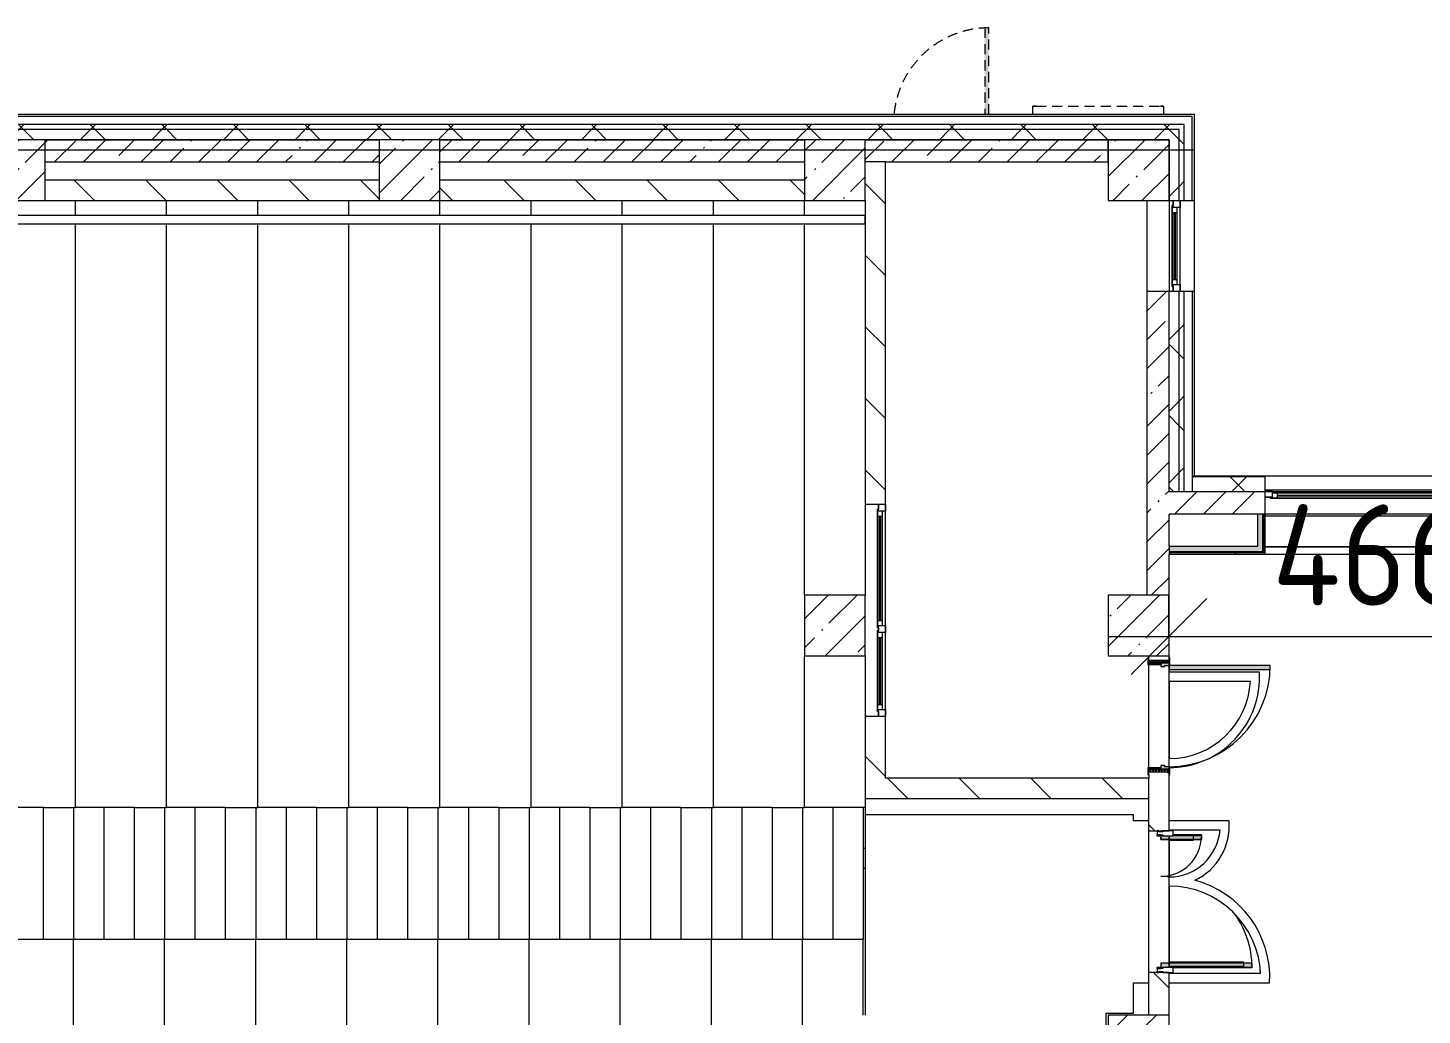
# Model space of a CAD drawing. Header units: millimetres. Extents: x 35147 to 231677, y -8553 to 29000.
# Drawn here: x 127007 to 140777, y 18450 to 28205 of the extents above; entities that cross this region are included whole.
import ezdxf

# ---------------------------------------------------------------- set-up
doc = ezdxf.new("R2010")
doc.units = ezdxf.units.MM
doc.linetypes.add('200_ШТРИХ__ш1_п0_6_', pattern=[160, 100, -60])
for name, color, linetype, lineweight in [('A-ANNO-DIMS', 7, 'Continuous', 9), ('A-ANNO-DIMS-500', 7, 'Continuous', 9), ('A-DETL-MBND-1', 7, '200_ШТРИХ__ш1_п0_6_', 9), ('A-GLAZ-2', 7, 'Continuous', 5), ('A-GLAZ-CWMG-2', 7, 'Continuous', 5), ('A-WALL', 7, 'Continuous', 9), ('A-WALL-2', 7, 'Continuous', 5), ('I-WALL-3', 7, 'Continuous', 5), ('S-COLS-1', 7, 'Continuous', 5), ('S-STRS-3', 7, 'Continuous', 5), ('Оси', 7, 'Continuous', 9)]:
    doc.layers.add(name, color=color, linetype=linetype, lineweight=lineweight)
for name, color, linetype, lineweight, true_color in [('A-DETL-GENF-3', 7, 'Continuous', 5, 0xe2e2e2), ('A-DETL-GENF-4', 7, 'Continuous', 5, 0xaaaaaa), ('A-DOOR-2', 7, 'Continuous', 5, 0xaaaaaa), ('A-DOOR-3', 7, 'Continuous', 5, 0xe2e2e2), ('A-DOOR-FRAM-2', 7, 'Continuous', 5, 0xe2e2e2), ('A-DOOR-FRAM-3', 7, 'Continuous', 5, 0xaaaaaa), ('A-FLOR-1', 7, 'Continuous', 5, 0xaaaaaa), ('I-WALL-1', 7, 'Continuous', 5, 0xe7e7e7), ('I-WALL-2', 7, 'Continuous', 9, 0xe7e7e7)]:
    doc.layers.add(name, color=color, linetype=linetype, lineweight=lineweight, true_color=true_color)
doc.styles.add('ISOCPEUR_1', font='isocpeur.ttf', dxfattribs={"width": 0.9, "height": 1000})
doc.dimstyles.new('ISO-2_0_0_9К_Средний_округл2', dxfattribs={"dimscale": 304.8, "dimtxt": 995.981176, "dimasz": 2.46063, "dimexe": 1.968504, "dimexo": 0, "dimgap": 0, "dimtad": 1, "dimdec": 0, "dimrnd": 10, "dimzin": 0, "dimdsep": 46, "dimtxsty": 'ISOCPEUR_1', "dimblk1": 'OBLIQUE', "dimblk2": 'OBLIQUE', "dimsah": 1, "dimcen": 0.09, "dimdle": 1.968504, "dimazin": 0, "dimtfac": 1, "dimtdec": 4, "dimtix": 1, "dimtmove": 0, "dimatfit": 3, "dimfxl": 1, "dimtvp": 1, "dimtolj": 1, "dimtzin": 0, "dimarcsym": 2})
pattern_1 = [(45, (104667.4, 0), (-353.5534, 353.5534), []), (135, (104667.4, 0), (-353.5534, -353.5534), [])]
pattern_2 = [(45, (104667.4, 0), (-285.123, 285.123), []), (45, (104952.5, 0), (-285.123, 285.123), [504.031, -100.806, 16.764, -84.042])]
pattern_3 = [(135, (104667.4, 0), (-353.5534, -353.5534), [])]
pattern_4 = [(45, (104667.4, 0), (-530.33, 530.33), []), (135, (104667.4, 0), (-530.33, -530.33), [])]

# ---------------------------------------------------------------- blocks, each defined once
blk = doc.blocks.new('BSC_Колонна _Прямоугольная - 600х600-V255-2_9_2_птичка')
at = {"layer": 'S-COLS-1'}
h = blk.add_hatch(dxfattribs=at)
h.set_pattern_fill('FP_89', color=256, style=0, pattern_type=2)
h.set_pattern_definition([(45, (-26110, -26800), (-285.123, 285.123), []), (45, (-25824.88, -26800), (-285.123, 285.123), [504.031, -100.806, 16.764, -84.042])])
h.paths.add_polyline_path([(-300, -300), (300, -300), (300, 300), (-300, 300)])
for p, q in [((300, 300), (-300, 300)), ((-300, 300), (-300, -300)), ((300, -300), (300, 300)), ((-300, -300), (300, -300))]:
    blk.add_line(p, q, dxfattribs=at)
blk = doc.blocks.new('BSC_Колонна _Прямоугольная - 600х600-V288-2_9_2_птичка')
at = {"layer": 'S-COLS-1'}
h = blk.add_hatch(dxfattribs=at)
h.set_pattern_fill('FP_118', color=256, style=0, pattern_type=2)
h.set_pattern_definition([(45, (-30310, -26800), (-285.123, 285.123), []), (45, (-30024.88, -26800), (-285.123, 285.123), [504.031, -100.806, 16.764, -84.042])])
h.paths.add_polyline_path([(-300, -300), (300, -300), (300, 300), (-300, 300)])
for p, q in [((300, 300), (-300, 300)), ((-300, 300), (-300, -300)), ((300, -300), (300, 300)), ((-300, -300), (300, -300))]:
    blk.add_line(p, q, dxfattribs=at)
blk = doc.blocks.new('BSC_Колонна _Прямоугольная - 600х600-V289-2_9_2_птичка')
at = {"layer": 'S-COLS-1'}
h = blk.add_hatch(dxfattribs=at)
h.set_pattern_fill('FP_119', color=256, style=0, pattern_type=2)
h.set_pattern_definition([(45, (-33310, -18150), (-285.123, 285.123), []), (45, (-33024.88, -18150), (-285.123, 285.123), [504.031, -100.806, 16.764, -84.042])])
h.paths.add_polyline_path([(-300, -300), (300, -300), (300, 300), (-300, 300), (-300, 12)])
for p, q in [((300, 300), (-300, 300)), ((-300, 300), (-300, -300)), ((300, -300), (300, 300)), ((-300, -300), (300, -300))]:
    blk.add_line(p, q, dxfattribs=at)
blk = doc.blocks.new('BSC_Колонна _Прямоугольная - 600х600-V308-2_9_2_птичка')
at = {"layer": 'S-COLS-1'}
h = blk.add_hatch(dxfattribs=at)
h.set_pattern_fill('FP_131', color=256, style=0, pattern_type=2)
h.set_pattern_definition([(45, (-22210, -26800), (-285.123, 285.123), []), (45, (-21924.88, -26800), (-285.123, 285.123), [504.031, -100.806, 16.764, -84.042])])
h.paths.add_polyline_path([(-300, -300), (300, -300), (300, 300), (-300, 300)])
for p, q in [((300, 300), (-300, 300)), ((-300, 300), (-300, -300)), ((300, -300), (300, 300)), ((-300, -300), (300, -300))]:
    blk.add_line(p, q, dxfattribs=at)
blk = doc.blocks.new('120_Окно_СКБ_2Ст - 120_Окно_СКБ_2Ст 3100х2500 _мал_створка слева_ 2-22446355-2_9_2_птичка')
at = {"layer": 'A-GLAZ-2'}
for p, q in [((-1550, -127), (-1550, -57)), ((-1550, -57), (-1480, -57)), ((1550, -57), (-1550, -57)), ((-1480, -127), (-1550, -127)), ((-1550, -127), (-1500, -127)), ((-1480, -127), (-1500, -127)), ((-1500, -127), (-1500, -137)), ((-1500, -137), (670, -137)), ((670, -137), (-1500, -137)), ((-1480, -57), (-1480, -127)), ((650, -87), (-1480, -87)), ((-1480, -87), (-1480, -127)), ((-1430, -137), (-1430, -87)), ((-1430, -107), (600, -107)), ((600, -117), (-1430, -117)), ((600, -137), (600, -87)), ((650, -127), (650, -57)), ((650, -57), (720, -57)), ((650, -127), (650, -87)), ((720, -127), (650, -127)), ((670, -127), (650, -127)), ((670, -127), (700, -127)), ((670, -137), (670, -127)), ((720, -127), (700, -127)), ((700, -127), (700, -137)), ((700, -137), (1500, -137)), ((1500, -137), (700, -137)), ((720, -57), (720, -127)), ((1480, -87), (720, -87)), ((720, -87), (720, -127)), ((770, -137), (770, -87)), ((770, -107), (1430, -107)), ((1430, -117), (770, -117)), ((1430, -137), (1430, -87)), ((1480, -127), (1480, -57)), ((1480, -57), (1550, -57)), ((1480, -127), (1480, -87)), ((1550, -127), (1480, -127)), ((1500, -127), (1480, -127)), ((1500, -127), (1550, -127)), ((1500, -137), (1500, -127)), ((1550, -57), (1550, -127))]:
    blk.add_line(p, q, dxfattribs=at)
blk = doc.blocks.new('120_Окно_СКБ_1Ст - 120_Окно_СКБ_1Ст 900х2500_h_-V314-2_9_2_птичка')
at = {"layer": 'A-GLAZ-2'}
for p, q in [((-450, -75), (-450, -5)), ((-450, -5), (-380, -5)), ((450, -5), (-450, -5)), ((-380, -75), (-450, -75)), ((-450, -75), (-400, -75)), ((-380, -75), (-400, -75)), ((-400, -75), (-400, -85)), ((-400, -85), (400, -85)), ((400, -85), (-400, -85)), ((-380, -5), (-380, -75)), ((380, -35), (-380, -35)), ((-380, -35), (-380, -75)), ((-330, -85), (-330, -35)), ((-330, -55), (330, -55)), ((330, -65), (-330, -65)), ((330, -85), (330, -35)), ((380, -75), (380, -5)), ((380, -5), (450, -5)), ((380, -75), (380, -35)), ((450, -75), (380, -75)), ((400, -75), (380, -75)), ((400, -75), (450, -75)), ((400, -85), (400, -75)), ((450, -5), (450, -75))]:
    blk.add_line(p, q, dxfattribs=at)
blk = doc.blocks.new('Перекрытия 3 - Перекрытия 4-20977624-2_9_2_птичка')
at = {"layer": 'S-STRS-3'}
for p, q in [((21910, 26500), (21910, 26351)), ((22810, 26351), (22810, 26500)), ((23710, 26351), (23710, 26500)), ((24610, 26351), (24610, 26500)), ((25510, 26351), (25510, 26500)), ((26410, 26351), (26410, 26500)), ((27310, 26351), (27310, 26500)), ((28210, 26351), (28210, 26500)), ((29110, 26351), (29110, 26500)), ((30010, 26351), (30010, 26500)), ((21910, 26270), (21910, 20500)), ((22810, 20500), (22810, 26270)), ((23710, 20500), (23710, 26270)), ((24610, 20500), (24610, 26270)), ((25510, 20500), (25510, 26270)), ((26410, 20500), (26410, 26270)), ((27310, 20500), (27310, 26270)), ((28210, 20500), (28210, 26270)), ((29110, 20500), (29110, 26270)), ((30010, 22600), (30010, 26270)), ((30010, 20500), (30010, 22000)), ((22490, 20500), (21910, 20500)), ((23390, 20500), (22810, 20500)), ((24290, 20500), (23710, 20500)), ((25190, 20500), (24610, 20500)), ((26090, 20500), (25510, 20500)), ((26990, 20500), (26410, 20500)), ((27890, 20500), (27310, 20500)), ((28790, 20500), (28210, 20500)), ((29690, 20500), (29110, 20500)), ((30610, 20500), (30010, 20500))]:
    blk.add_line(p, q, dxfattribs=at)
blk = doc.blocks.new('110_Дверь_СКБ_1Ст_Наружная - ДН-2д_л__ Дверь из подвала ЛК _900 мм в свету_ 3300 фрамуга метал-22954314-2_9_2_птичка')
at = {"layer": 'A-DETL-MBND-1'}
blk.add_hatch(color=256, dxfattribs=at).paths.add_polyline_path([(489.5, 115), (489.5, 970), (449.5, 970), (449.5, 115)])
for p, q in [((489.5, 970), (449.5, 970)), ((449.5, 970), (449.5, 115)), ((489.5, 115), (489.5, 970))]:
    blk.add_line(p, q, dxfattribs=at)
blk.add_arc((489.5, 30), 940, 90, 174.73278, dxfattribs=at)
blk = doc.blocks.new('120_Окно_СКБ_2Ст - 120_Окно_СКБ_2Ст 2100х1800 _мал створка справа_-24235684-2_9_2_птичка')
at = {"layer": 'A-GLAZ-2'}
for p, q in [((-1050, 30), (-1050, 100)), ((-1050, 100), (-980, 100)), ((1050, 100), (-1050, 100)), ((-980, 30), (-1050, 30)), ((-1050, 30), (-1000, 30)), ((-980, 30), (-1000, 30)), ((-1000, 30), (-1000, 20)), ((-1000, 20), (170, 20)), ((170, 20), (-1000, 20)), ((-980, 100), (-980, 30)), ((150, 70), (-980, 70)), ((-980, 70), (-980, 30)), ((-930, 20), (-930, 70)), ((-930, 50), (100, 50)), ((100, 40), (-930, 40)), ((100, 20), (100, 70)), ((150, 30), (150, 100)), ((150, 100), (220, 100)), ((150, 30), (150, 70)), ((220, 30), (150, 30)), ((170, 30), (150, 30)), ((170, 30), (200, 30)), ((170, 20), (170, 30)), ((220, 30), (200, 30)), ((200, 30), (200, 20)), ((200, 20), (1000, 20)), ((1000, 20), (200, 20)), ((220, 100), (220, 30)), ((980, 70), (220, 70)), ((220, 70), (220, 30)), ((270, 20), (270, 70)), ((270, 50), (930, 50)), ((930, 40), (270, 40)), ((930, 20), (930, 70)), ((980, 30), (980, 100)), ((980, 100), (1050, 100)), ((980, 30), (980, 70)), ((1050, 30), (980, 30)), ((1000, 30), (980, 30)), ((1000, 30), (1050, 30)), ((1000, 20), (1000, 30)), ((1050, 100), (1050, 30))]:
    blk.add_line(p, q, dxfattribs=at)
blk = doc.blocks.new('BSC_Колонна _Прямоугольная - 600х600-V324-2_9_2_птичка')
at = {"layer": 'S-COLS-1'}
h = blk.add_hatch(dxfattribs=at)
h.set_pattern_fill('FP_141', color=256, style=0, pattern_type=2)
h.set_pattern_definition([(45, (-33310, -22300), (-285.123, 285.123), []), (45, (-33024.88, -22300), (-285.123, 285.123), [504.031, -100.806, 16.764, -84.042])])
h.paths.add_polyline_path([(-300, -300), (300, -300), (300, 300), (-300, 300)])
for p, q in [((300, 300), (-300, 300)), ((-300, 300), (-300, -300)), ((300, -300), (300, 300)), ((-300, -300), (300, -300))]:
    blk.add_line(p, q, dxfattribs=at)
blk = doc.blocks.new('Указатель_Домовой_Квартальный_По грани - Указатель одинарный-23221565-2_9_2_птичка')
at = {"layer": 'A-DETL-MBND-1'}
for p, q in [((32260, 27430), (32260, 27350)), ((32261, 27430), (32260, 27430)), ((32260, 27430), (32295, 27430)), ((32270, 27432), (32270, 27430)), ((32295, 27432), (32270, 27432)), ((32270, 27432), (32295, 27432)), ((32295, 27432), (32275, 27432)), ((32275, 27432), (32295, 27432)), ((32295, 27432), (33525, 27432)), ((32295, 27430), (33525, 27430)), ((33525, 27432), (33545, 27432)), ((33545, 27432), (33525, 27432)), ((33525, 27432), (33550, 27432)), ((33550, 27432), (33525, 27432)), ((33525, 27430), (33560, 27430)), ((33550, 27430), (33550, 27432)), ((33560, 27430), (33559, 27430)), ((33560, 27350), (33560, 27430))]:
    blk.add_line(p, q, dxfattribs=at)
blk = doc.blocks.new('110_Дверь_СКБ_1Ст_Внутренняя1 - Д-4б _огнестойкая EI 30_-32701367-2_9_2_птичка')
at = {"layer": 'A-DOOR-2'}
h = blk.add_hatch(dxfattribs=at)
h.set_pattern_fill('FP_40', color=256, style=0, pattern_type=2)
h.set_pattern_definition([(135, (1751.41, 164.685), (-14.14214, -14.14214), []), (225, (1751.41, 164.685), (14.14214, -14.14214), [])])
h.paths.add_polyline_path([(562.5, 100), (537.5, 100), (537.5, -100), (562.5, -100)])
at = {"layer": 'A-DOOR-3'}
h = blk.add_hatch(color=256, dxfattribs=at)
h.paths.add_polyline_path([(537.5, 100), (512.5, 100), (512.5, 60), (502.5, 60), (502.5, 20), (537.5, 20)])
h.paths.add_polyline_path([(-477.5, 60), (-487.5, 60), (-487.5, 100), (-512.5, 100), (-512.5, 20), (-477.5, 20)])
at = {"layer": 'A-DOOR-FRAM-2'}
for points in [[(-447.5, 592.5), (-447.5, 1100), (-487.5, 1100), (-487.5, 100), (-447.5, 100)], [(-497.5, 100), (-497.5, 108), (-567.5, 108), (-567.5, 100)], [(-497.5, 20), (-512.5, 20), (-512.5, -100), (-497.5, -100)], [(592.5, 108), (522.5, 108), (522.5, 100), (592.5, 100)], [(537.5, 20), (522.5, 20), (522.5, -100), (537.5, -100)], [(-497.5, -108), (-497.5, -100), (-567.5, -100), (-567.5, -108)], [(592.5, -100), (522.5, -100), (522.5, -108), (592.5, -108)]]:
    blk.add_hatch(color=256, dxfattribs=at).paths.add_polyline_path(points)
at = {"layer": 'A-DOOR-FRAM-3'}
h = blk.add_hatch(dxfattribs=at)
h.set_pattern_fill('FP_41', color=256, style=0, pattern_type=2)
h.set_pattern_definition([(45, (-371.384, 164.685), (-14.1421, 14.1421), []), (135, (-371.384, 164.685), (-14.1421, -14.1421), [])])
h.paths.add_polyline_path([(-512.5, 100), (-537.5, 100), (-537.5, -100), (-512.5, -100)])
at = {"layer": 'A-DOOR-2'}
for p, q in [((-487.5, 1100), (-487.5, 100)), ((-447.5, 1100), (-487.5, 1100)), ((-447.5, 100), (-447.5, 1100)), ((-487.5, 100), (-447.5, 100))]:
    blk.add_line(p, q, dxfattribs=at)
blk.add_arc((-487.5, 100), 1000, 360, 90, dxfattribs=at)
at = {"layer": 'A-DOOR-FRAM-3'}
for p, q in [((-497.5, 108), (-567.5, 108)), ((-567.5, 108), (-567.5, 100)), ((-567.5, 100), (-497.5, 100)), ((-512.5, 100), (-537.5, 100)), ((-537.5, 100), (-537.5, -100)), ((-487.5, 100), (-512.5, 100)), ((-512.5, 100), (-512.5, 20)), ((-512.5, -100), (-512.5, 100)), ((-497.5, 100), (-512.5, 100)), ((-512.5, 100), (-512.5, 99)), ((-512.5, 99), (-497.5, 99)), ((-512.5, 20), (-477.5, 20)), ((-497.5, 20), (-512.5, 20)), ((-512.5, 20), (-512.5, -100)), ((-497.5, 100), (-497.5, 108)), ((-497.5, 99), (-497.5, 100)), ((-497.5, -100), (-497.5, 20)), ((-487.5, 60), (-487.5, 100)), ((-477.5, 60), (-487.5, 60)), ((-477.5, 20), (-477.5, 60)), ((512.5, 60), (502.5, 60)), ((502.5, 60), (502.5, 20)), ((502.5, 20), (537.5, 20)), ((512.5, 100), (512.5, 60)), ((537.5, 100), (512.5, 100)), ((592.5, 108), (522.5, 108)), ((522.5, 108), (522.5, 100)), ((537.5, 100), (522.5, 100)), ((522.5, 100), (522.5, 99)), ((522.5, 100), (592.5, 100)), ((522.5, 99), (537.5, 99)), ((537.5, 20), (522.5, 20)), ((522.5, 20), (522.5, -100)), ((537.5, 20), (537.5, 100)), ((562.5, 100), (537.5, 100)), ((537.5, 100), (537.5, -100)), ((537.5, 99), (537.5, 100)), ((537.5, -100), (537.5, 20)), ((562.5, -100), (562.5, 100)), ((592.5, 100), (592.5, 108)), ((-497.5, -100), (-567.5, -100)), ((-567.5, -100), (-567.5, -108)), ((-567.5, -108), (-497.5, -108)), ((-537.5, -100), (-512.5, -100)), ((-512.5, -100), (-497.5, -100)), ((-497.5, -108), (-497.5, -100)), ((522.5, -100), (537.5, -100)), ((592.5, -100), (522.5, -100)), ((522.5, -100), (522.5, -108)), ((522.5, -108), (592.5, -108)), ((537.5, -100), (562.5, -100)), ((592.5, -108), (592.5, -100))]:
    blk.add_line(p, q, dxfattribs=at)
blk = doc.blocks.new('Прямоугольный импост - Импост структурный с накладкой - 160мм Темный-32479175-2_9_2_птичка')
at = {"layer": 'A-GLAZ-CWMG-2'}
for p, q in [((-50, 40), (-50, 140)), ((-50, 140), (0, 140)), ((0, 140), (0, 40)), ((-40, 40), (-50, 40)), ((-50, -17), (-50, 0)), ((-50, 0), (-40, 0)), ((-40, 0), (-40, 40)), ((-10, 40), (-10, 0)), ((0, 40), (-10, 40)), ((-10, 0), (0, 0)), ((0, 0), (0, -17)), ((0, -17), (-50, -17))]:
    blk.add_line(p, q, dxfattribs=at)
blk = doc.blocks.new('Дверь_Витражная_остекление_ - Д-39_л_ Актовый-V404-2_9_2_птичка')
at = {"layer": 'A-DETL-GENF-3'}
for points in [[(650, 593), (650, 920), (605, 920), (605, 20), (650, 20), (650, 140)], [(-615, 40), (-615, 420), (-660, 420), (-660, 140), (-650, 140), (-650, 40), (-660, 40), (-660, 20), (-615, 20)]]:
    blk.add_hatch(color=256, dxfattribs=at).paths.add_polyline_path(points)
at = {"layer": 'A-DETL-GENF-4'}
for p, q in [((596, 840), (596, 100)), ((650, 920), (605, 920)), ((605, 920), (605, 20)), ((650, 920), (605, 920)), ((605, 920), (605, 20)), ((650, 840), (605, 840)), ((640, 840), (640, 100)), ((650, 920), (650, 140)), ((650, 140), (650, 920)), ((-660, 420), (-615, 420)), ((-660, 420), (-660, 140)), ((-615, 420), (-660, 420)), ((-660, 420), (-660, 140)), ((-615, 420), (-615, 20)), ((-615, 20), (-615, 420)), ((-660, 340), (-615, 340)), ((-650, 340), (-650, 140)), ((-606, 340), (-606, 100)), ((-650, 100), (-615, 100)), ((-615, 20), (-650, 20)), ((-650, 20), (-615, 20)), ((650, 100), (605, 100)), ((605, 20), (650, 20)), ((605, 20), (650, 20)), ((650, 40), (650, 20)), ((650, 20), (650, 40))]:
    blk.add_line(p, q, dxfattribs=at)
at = {"layer": 'A-DOOR-2'}
for p, q in [((650, 920), (650, 140)), ((-650, 420), (-650, 140)), ((-650, 20), (-660, 20)), ((-660, 20), (-660, -20)), ((-650, 40), (-650, 20)), ((-650, -20), (-650, 20)), ((650, 40), (650, 20)), ((660, 20), (650, 20)), ((650, 20), (650, -20)), ((660, -20), (660, 20)), ((-660, -20), (-650, -20)), ((650, -20), (660, -20))]:
    blk.add_line(p, q, dxfattribs=at)
for centre, radius, start, end in [((650, 20), 900, 90, 128.5974), ((-650, 20), 400, 360, 90), ((650, 20), 900, 174.8223, 180)]:
    blk.add_arc(centre, radius, start, end, dxfattribs=at)
blk = doc.blocks.new('Прямоугольный импост - Импост структурный с накладкой - 160мм Темный-32479277-2_9_2_птичка')
at = {"layer": 'A-GLAZ-CWMG-2'}
for p, q in [((0, 140), (-50, 140)), ((-50, 140), (-50, 40)), ((0, 40), (0, 140)), ((-50, 40), (-40, 40)), ((-40, 0), (-50, 0)), ((-50, 0), (-50, -17)), ((-40, 40), (-40, 0)), ((-10, 0), (-10, 40)), ((-10, 40), (0, 40)), ((0, 0), (-10, 0)), ((0, -17), (0, 0)), ((-50, -17), (0, -17))]:
    blk.add_line(p, q, dxfattribs=at)
blk = doc.blocks.new('Перекрытия 2 - Перекрытия 4-32990152-2_9_2_птичка')
at = {"layer": 'S-STRS-3'}
for p, q in [((21910, 19180), (22510, 19180)), ((21910, 19180), (21910, 15411)), ((22810, 19180), (23410, 19180)), ((22810, 15411), (22810, 19180)), ((23710, 19180), (24310, 19180)), ((23710, 15411), (23710, 19180)), ((24610, 19180), (25210, 19180)), ((24610, 15411), (24610, 19180)), ((25510, 19180), (26110, 19180)), ((25510, 15411), (25510, 19180)), ((26410, 19180), (27010, 19180)), ((26410, 15411), (26410, 19180)), ((27310, 19180), (27910, 19180)), ((27310, 15411), (27310, 19180)), ((28210, 19180), (28810, 19180)), ((28210, 15411), (28210, 19180)), ((29110, 19180), (29710, 19180)), ((29110, 15411), (29110, 19180)), ((30010, 19180), (30610, 19180)), ((30010, 15411), (30010, 19180)), ((30610, 18430), (30610, 19180)), ((30610, 15411), (30610, 17830)), ((21910, 15330), (21910, 15200)), ((22810, 15200), (22810, 15330)), ((23710, 15200), (23710, 15330)), ((24610, 15200), (24610, 15330)), ((25510, 15200), (25510, 15330)), ((26410, 15200), (26410, 15330)), ((27310, 15200), (27310, 15330)), ((28210, 15200), (28210, 15330)), ((29110, 15200), (29110, 15330)), ((30010, 15200), (30010, 15330)), ((30610, 15200), (30610, 15330)), ((22810, 15200), (21910, 15200)), ((23710, 15200), (22810, 15200)), ((24610, 15200), (23710, 15200)), ((25510, 15200), (24610, 15200)), ((26410, 15200), (25510, 15200)), ((27310, 15200), (26410, 15200)), ((28210, 15200), (27310, 15200)), ((29110, 15200), (28210, 15200)), ((30010, 15200), (29110, 15200)), ((30610, 15200), (30010, 15200))]:
    blk.add_line(p, q, dxfattribs=at)
blk = doc.blocks.new('Стены наклон_ амфитеатр1 - Стены наклон_ амфитеатр-33007412-2_9_2_птичка')
at = {"layer": 'A-WALL-2'}
for p, q in [((21879, 26351), (21879, 26270)), ((30610, 26351), (21879, 26351)), ((30610, 26270), (30610, 26351)), ((21879, 26270), (30610, 26270))]:
    blk.add_line(p, q, dxfattribs=at)
blk = doc.blocks.new('Зашивка приборов отопления22 - Зашивка приборов отопления-33321747-2_9_2_птичка')
at = {"layer": 'A-WALL-2'}
for p, q in [((37288, 26888), (34188, 26888)), ((34188, 26567), (37268, 26567)), ((37268, 26567), (34188, 26567)), ((34188, 26492), (37268, 26492))]:
    blk.add_line(p, q, dxfattribs=at)
blk = doc.blocks.new('BSC_Колонна _Прямоугольная - 600х600-V407-2_9_2_птичка')
at = {"layer": 'S-COLS-1'}
h = blk.add_hatch(dxfattribs=at)
h.set_pattern_fill('FP_192', color=256, style=0, pattern_type=2)
h.set_pattern_definition([(45, (-30310, -22300), (-285.123, 285.123), []), (45, (-30024.88, -22300), (-285.123, 285.123), [504.031, -100.806, 16.764, -84.042])])
h.paths.add_polyline_path([(-300, -300), (300, -300), (300, 300), (-300, 300)])
for p, q in [((300, 300), (-300, 300)), ((-300, 300), (-300, -300)), ((300, -300), (300, 300)), ((-300, -300), (300, -300))]:
    blk.add_line(p, q, dxfattribs=at)
blk = doc.blocks.new('DIMBLOCK50-2_9_2_птичка')
at = {"layer": 'A-ANNO-DIMS-500'}
for p, q in [((142937, 22721), (142937, 21591)), ((142937, 22191), (142937, 22721)), ((138277, 22600), (138277, 21591)), ((138277, 22191), (138277, 22600)), ((137677, 22191), (143537, 22191))]:
    blk.add_line(p, q, dxfattribs=at)
at = {"layer": 'A-ANNO-DIMS-500', "lineweight": 20}
for p, q in [((138277, 22191), (138652, 22566)), ((142937, 22191), (143312, 22566)), ((138277, 22191), (137902, 21816)), ((142937, 22191), (142562, 21816))]:
    blk.add_line(p, q, dxfattribs=at)
at = {"layer": 'A-ANNO-DIMS-500', "color": 0, "insert": (139295, 23497), "char_height": 1000, "width": 3148.83, "attachment_point": 1, "line_spacing_factor": 1.149209, "style": 'ISOCPEUR_1'}
blk.add_mtext('4660', dxfattribs=at)
blk = doc.blocks.new('_Oblique')
at = {"color": 0, "linetype": 'ByBlock', "lineweight": -2}
blk.add_line((-0.5, -0.5), (0.5, 0.5), dxfattribs=at)

msp = doc.modelspace()

# ---------------------------------------------------------------- hatches: boundary and pattern name
at = {"layer": 'A-WALL-2'}
h = msp.add_hatch(dxfattribs=at)
h.set_pattern_fill('FP_84', color=256, style=0, pattern_type=2)
h.set_pattern_definition(pattern_1)
h.paths.add_polyline_path([(138377.4, 27200), (138377.4, 27250), (124277.6, 27250), (124277.6, 27200), (138277.4, 27200)])
h.paths.add_polyline_path([(119292, 27200), (119777.6, 27200), (119777.6, 27250), (118356.4, 27250), (118356.4, 27200), (118364.5, 27200)])
h.paths.add_polyline_path([(121147, 27200), (121577.6, 27200), (121577.6, 27250), (120677.6, 27250), (120677.6, 27200)])
h.paths.add_polyline_path([(122477.6, 27200), (123377.6, 27200), (123377.6, 27250), (122477.6, 27250)])
h = msp.add_hatch(dxfattribs=at)
h.set_pattern_fill('FP_84', color=256, style=0, pattern_type=2)
h.set_pattern_definition(pattern_1)
h.paths.add_polyline_path([(137842.4, 27100), (138277.4, 27100), (138277.4, 27200), (124277.6, 27200), (124277.6, 27100), (136914.9, 27100)])
h.paths.add_polyline_path([(119292, 27100), (119777.6, 27100), (119777.6, 27200), (118356.4, 27200), (118356.4, 27100), (118977.4, 27100)])
h.paths.add_polyline_path([(120677.6, 27100), (121577.6, 27100), (121577.6, 27200), (120677.6, 27200)])
h.paths.add_polyline_path([(122477.6, 27100), (123377.6, 27100), (123377.6, 27200), (122477.6, 27200)])
h = msp.add_hatch(dxfattribs=at)
h.set_pattern_fill('FP_84', color=256, style=0, pattern_type=2)
h.set_pattern_definition(pattern_1)
h.paths.add_polyline_path([(138377.4, 23620), (138377.4, 25600), (138277.4, 25600), (138277.4, 23620), (138306.2, 23620)])
h.paths.add_polyline_path([(138277.4, 26500), (138377.4, 26500), (138377.4, 27200), (138277.4, 27200), (138277.4, 26839.2)])
h = msp.add_hatch(dxfattribs=at)
h.set_pattern_fill('FP_84', color=256, style=0, pattern_type=2)
h.set_pattern_definition(pattern_1)
h.paths.add_polyline_path([(138427.4, 23620), (138427.4, 25600), (138377.4, 25600), (138377.4, 23620)])
h.paths.add_polyline_path([(138377.4, 26500), (138427.4, 26500), (138427.4, 27250), (138377.4, 27250), (138377.4, 26839.2)])
h = msp.add_hatch(dxfattribs=at)
h.set_pattern_fill('FP_84', color=256, style=0, pattern_type=2)
h.set_pattern_definition(pattern_1)
h.paths.add_polyline_path([(138527.4, 23620), (139227.4, 23620), (139227.4, 23770), (138507.4, 23770), (138507.4, 23620)])
h.paths.add_polyline_path([(143427.4, 23620), (143427.4, 23770), (142327.4, 23770), (142327.4, 23620), (143407.5, 23620)])
at = {"layer": 'I-WALL-1'}
msp.add_hatch(color=256, dxfattribs=at).paths.add_polyline_path([(139202.4, 23079), (139202.4, 23400), (139152.4, 23400), (139152.4, 23079)])
at = {"layer": 'I-WALL-2'}
msp.add_hatch(color=256, dxfattribs=at).paths.add_polyline_path([(138277.4, 23029), (139202.4, 23029), (139202.4, 23079), (138277.4, 23079)])
at = {"layer": 'I-WALL-3'}
h = msp.add_hatch(dxfattribs=at)
h.set_pattern_fill('FP_92', color=256, style=0, pattern_type=2)
h.set_pattern_definition(pattern_2)
h.paths.add_polyline_path([(137677.4, 26880), (137677.4, 27100), (135277.4, 27100), (135277.4, 26880), (136914.9, 26880)])
h.paths.add_polyline_path([(134677.4, 26880), (134677.4, 27100), (131077.4, 27100), (131077.4, 26880)])
h.paths.add_polyline_path([(130477.4, 26880), (130477.4, 27100), (127177.4, 27100), (127177.4, 26880), (127639.7, 26880)])
h = msp.add_hatch(dxfattribs=at)
h.set_pattern_fill('FP_95', color=256, style=0, pattern_type=2)
h.set_pattern_definition(pattern_3)
h.paths.add_polyline_path([(135477.4, 20790), (135477.4, 21400), (135277.4, 21400), (135277.4, 20790)])
h.paths.add_polyline_path([(135477.4, 23500), (135477.4, 26880), (135277.4, 26880), (135277.4, 23500)])
h = msp.add_hatch(dxfattribs=at)
h.set_pattern_fill('FP_95', color=256, style=0, pattern_type=2)
h.set_pattern_definition(pattern_3)
h.paths.add_polyline_path([(130477.4, 26500), (130477.4, 26700), (127177.4, 26700), (127177.4, 26500), (127639.7, 26500)])
h = msp.add_hatch(dxfattribs=at)
h.set_pattern_fill('FP_95', color=256, style=0, pattern_type=2)
h.set_pattern_definition(pattern_3)
h.paths.add_polyline_path([(134677.4, 26500), (134677.4, 26700), (131077.4, 26700), (131077.4, 26500)])
h = msp.add_hatch(dxfattribs=at)
h.set_pattern_fill('FP_92', color=256, style=0, pattern_type=2)
h.set_pattern_definition(pattern_2)
h.paths.add_polyline_path([(138277.4, 22600), (138277.4, 25600), (138057.4, 25600), (138057.4, 22600)])
h = msp.add_hatch(dxfattribs=at)
h.set_pattern_fill('FP_92', color=256, style=0, pattern_type=2)
h.set_pattern_definition(pattern_2)
h.paths.add_polyline_path([(142480, 23400), (143157.4, 23400), (143157.4, 23620), (142327.4, 23620), (142327.4, 23400)])
h.paths.add_polyline_path([(138277.4, 23400), (139227.4, 23400), (139227.4, 23620), (138277.4, 23620)])
h = msp.add_hatch(dxfattribs=at)
h.set_pattern_fill('FP_184', color=256, style=0, pattern_type=2)
h.set_pattern_definition(pattern_4)
h.paths.add_polyline_path([(138277.4, 23016.5), (139214.9, 23016.5), (139214.9, 23029), (138277.4, 23029)])
h = msp.add_hatch(dxfattribs=at)
h.set_pattern_fill('FP_184', color=256, style=0, pattern_type=2)
h.set_pattern_definition(pattern_4)
h.paths.add_polyline_path([(138277.4, 23004), (139227.4, 23004), (139227.4, 23016.5), (138277.4, 23016.5)])
h = msp.add_hatch(dxfattribs=at)
h.set_pattern_fill('FP_95', color=256, style=0, pattern_type=2)
h.set_pattern_definition(pattern_3)
h.paths.add_polyline_path([(138277.4, 20790), (138277.4, 20855), (138077.4, 20855), (138077.4, 20790)])
h.paths.add_polyline_path([(138277.4, 21955), (138277.4, 22000), (138077.4, 22000), (138077.4, 21955)])
h = msp.add_hatch(dxfattribs=at)
h.set_pattern_fill('FP_95', color=256, style=0, pattern_type=2)
h.set_pattern_definition(pattern_3)
h.paths.add_polyline_path([(138077.4, 20590), (138077.4, 20790), (135277.4, 20790), (135277.4, 20590), (136914.9, 20590)])
h = msp.add_hatch(dxfattribs=at)
h.set_pattern_fill('FP_95', color=256, style=0, pattern_type=2)
h.set_pattern_definition(pattern_3)
h.paths.add_polyline_path([(138077.4, 18450), (138277.4, 18450), (138277.4, 18870), (138077.4, 18870)])
h.paths.add_polyline_path([(138277.4, 20270), (138277.4, 20790), (138077.4, 20790), (138077.4, 20270)])
at = {"layer": 'S-COLS-1'}
h = msp.add_hatch(dxfattribs=at)
h.set_pattern_fill('FP_92', color=256, style=0, pattern_type=2)
h.set_pattern_definition(pattern_2)
h.paths.add_polyline_path([(138277.4, 26500), (138277.4, 27100), (137677.4, 27100), (137677.4, 26500), (137842.4, 26500)])

# ---------------------------------------------------------------- linework, layer by layer
at = {"layer": 'A-DETL-MBND-1'}
for p, q in [((135257.4, 20100), (135277.4, 20100)), ((135277.4, 19900), (135257.4, 19900))]:
    msp.add_line(p, q, dxfattribs=at)
at = {"layer": 'A-FLOR-1'}
for p, q in [((142307.4, 23380), (139227.4, 23380)), ((139228.4, 23003), (138277.4, 23003)), ((139227.4, 23079), (142307.4, 23079)), ((138277.4, 21865), (138277.4, 21840)), ((138277.4, 20905), (138277.4, 21865)), ((139171, 21840), (138277.4, 21840)), ((138277.4, 21750), (138277.4, 20985)), ((138277.4, 21750), (139081.4, 21750)), ((135277.4, 20590), (135277.4, 18450)), ((137927.4, 20429), (135277.4, 20429)), ((137927.4, 20370), (137927.4, 20429)), ((138077.4, 20370), (137927.4, 20370)), ((138870.3, 20370), (138277.4, 20370)), ((138277.4, 20280), (138780.8, 20280)), ((138277.4, 20220), (138277.4, 19815)), ((138277.4, 18920), (138277.4, 20220)), ((138277.4, 19725), (138277.4, 18920)), ((137927.4, 18470), (137927.4, 18770)), ((137927.4, 18770), (138077.4, 18770)), ((139181.5, 18860), (138277.4, 18860)), ((138277.4, 18770), (139271.1, 18770)), ((137657.4, 17840), (137657.4, 18470)), ((137657.4, 18470), (137927.4, 18470))]:
    msp.add_line(p, q, dxfattribs=at)
for centre, radius, start, end in [((138277.4, 21790), 895, 270, 3.20255), ((138277.4, 21790), 805, 270, 357.15183), ((138277.4, 20320), 505, 270, 355.45696), ((138277.4, 20320), 595, 295.28402, 4.82046), ((138277.4, 18820), 905, 2.53324, 90), ((138277.4, 18820), 995, 357.1196, 75.20242)]:
    msp.add_arc(centre, radius, start, end, dxfattribs=at)
at = {"layer": 'A-WALL'}
for p, q in [((138507.4, 27330), (124277.6, 27330)), ((138507.4, 26500), (138507.4, 27330)), ((138427.4, 27250), (124277.6, 27250)), ((138377.4, 27200), (124277.6, 27200)), ((138377.4, 26500), (138377.4, 27200)), ((138427.4, 26500), (138427.4, 27250)), ((130477.4, 27100), (127177.4, 27100)), ((134677.4, 27100), (131077.4, 27100)), ((137677.4, 27100), (135277.4, 27100)), ((135477.4, 26880), (135277.4, 26880)), ((138277.4, 23620), (138277.4, 25600)), ((138377.4, 23620), (138377.4, 25600)), ((138427.4, 23620), (138427.4, 25600)), ((138507.4, 25600), (138507.4, 23620)), ((139227.4, 23773), (138507.4, 23773)), ((139227.4, 23770), (138507.4, 23770)), ((138527.4, 23778), (138527.4, 23773)), ((139227.4, 23620), (138527.4, 23620)), ((139202.4, 23029), (139202.4, 23400)), ((139214.9, 23016.5), (139214.9, 23400)), ((138277.4, 23079), (138277.4, 23004)), ((139202.4, 23029), (138277.4, 23029)), ((139214.9, 23016.5), (138277.4, 23016.5))]:
    msp.add_line(p, q, dxfattribs=at)
at = {"layer": 'A-WALL-2'}
for p, q in [((138527.4, 27350), (124277.6, 27350)), ((138527.4, 23778), (138527.4, 27350)), ((127177.4, 27100), (130477.4, 27100)), ((131077.4, 27100), (134677.4, 27100)), ((135277.4, 27100), (138277.4, 27100)), ((138277.4, 27100), (138277.4, 25600)), ((138277.4, 26500), (138527.4, 26500)), ((138527.4, 25600), (138277.4, 25600)), ((138527.4, 23778), (146577.4, 23778)), ((139227.4, 23620), (139227.4, 23778)), ((143207.4, 23620), (138507.4, 23620))]:
    msp.add_line(p, q, dxfattribs=at)
at = {"layer": 'I-WALL-3'}
for p, q in [((137677.4, 26880), (137677.4, 27100)), ((127177.4, 26880), (130477.4, 26880)), ((131077.4, 26880), (134677.4, 26880)), ((135477.4, 26880), (137677.4, 26880)), ((135477.4, 20790), (135477.4, 26880)), ((130477.4, 26700), (127177.4, 26700)), ((134677.4, 26700), (131077.4, 26700)), ((127177.4, 26500), (130477.4, 26500)), ((131077.4, 26500), (134677.4, 26500)), ((135277.4, 26500), (135277.4, 22600)), ((138057.4, 26500), (138057.4, 22600)), ((138277.4, 25600), (138057.4, 25600)), ((138507.4, 23620), (138277.4, 23620)), ((139227.4, 23004), (139227.4, 23620)), ((135277.4, 23500), (135477.4, 23500)), ((138277.4, 23079), (138277.4, 23400)), ((143157.4, 23400), (138277.4, 23400)), ((139152.4, 23400), (139152.4, 23079)), ((139152.4, 23079), (138277.4, 23079)), ((138277.4, 22600), (138277.4, 23004)), ((138277.4, 23004), (139227.4, 23004)), ((135277.4, 22000), (135277.4, 20590)), ((138077.4, 22000), (138077.4, 21985)), ((138077.4, 20895), (138077.4, 21915)), ((138277.4, 21985), (138277.4, 22000)), ((135477.4, 21400), (135277.4, 21400)), ((138077.4, 20825), (138077.4, 20790)), ((138277.4, 20790), (138277.4, 20825)), ((138077.4, 20790), (135477.4, 20790)), ((138077.4, 18450), (138077.4, 20790)), ((138277.4, 20270), (138277.4, 20790)), ((135277.4, 20590), (138077.4, 20590)), ((138077.4, 20270), (138277.4, 20270)), ((138277.4, 18870), (138077.4, 18870)), ((138277.4, 18450), (138277.4, 18870))]:
    msp.add_line(p, q, dxfattribs=at)
at = {"layer": 'S-COLS-1'}
for p, q in [((138277.4, 27100), (137677.4, 27100)), ((137677.4, 27100), (137677.4, 26500)), ((138277.4, 26500), (138277.4, 27100)), ((137677.4, 26500), (138277.4, 26500))]:
    msp.add_line(p, q, dxfattribs=at)
at = {"layer": 'S-STRS-3'}
for p, q in [((127157.4, 20500), (127457.4, 20500)), ((127157.4, 20500), (127157.4, 19200)), ((127157.4, 20500), (127157.4, 19200)), ((127457.4, 20500), (127477.4, 20500)), ((127457.4, 20500), (127457.4, 19200)), ((127457.4, 20500), (127457.4, 19200)), ((127757.4, 20500), (127757.4, 19200)), ((127757.4, 20500), (127757.4, 19200)), ((128057.4, 20500), (128357.4, 20500)), ((128057.4, 20500), (128057.4, 19200)), ((128057.4, 20500), (128057.4, 19200)), ((128357.4, 20500), (128377.4, 20500)), ((128357.4, 20500), (128357.4, 19200)), ((128357.4, 20500), (128357.4, 19200)), ((128657.4, 20500), (128657.4, 19200)), ((128657.4, 20500), (128657.4, 19200)), ((128957.4, 20500), (129257.4, 20500)), ((128957.4, 20500), (128957.4, 19200)), ((128957.4, 20500), (128957.4, 19200)), ((129257.4, 20500), (129277.4, 20500)), ((129257.4, 20500), (129257.4, 19200)), ((129257.4, 20500), (129257.4, 19200)), ((129557.4, 20500), (129557.4, 19200)), ((129557.4, 20500), (129557.4, 19200)), ((129857.4, 20500), (130157.4, 20500)), ((129857.4, 20500), (129857.4, 19200)), ((129857.4, 20500), (129857.4, 19200)), ((130157.4, 20500), (130177.4, 20500)), ((130157.4, 20500), (130157.4, 19200)), ((130157.4, 20500), (130157.4, 19200)), ((130457.4, 20500), (130457.4, 19200)), ((130457.4, 20500), (130457.4, 19200)), ((130757.4, 20500), (131057.4, 20500)), ((130757.4, 20500), (130757.4, 19200)), ((130757.4, 20500), (130757.4, 19200)), ((131057.4, 20500), (131077.4, 20500)), ((131057.4, 20500), (131057.4, 19200)), ((131057.4, 20500), (131057.4, 19200)), ((131357.4, 20500), (131357.4, 19200)), ((131357.4, 20500), (131357.4, 19200)), ((131657.4, 20500), (131957.4, 20500)), ((131657.4, 20500), (131657.4, 19200)), ((131657.4, 20500), (131657.4, 19200)), ((131957.4, 20500), (131977.4, 20500)), ((131957.4, 20500), (131957.4, 19200)), ((131957.4, 20500), (131957.4, 19200)), ((132257.4, 20500), (132257.4, 19200)), ((132257.4, 20500), (132257.4, 19200)), ((132557.4, 20500), (132857.4, 20500)), ((132557.4, 20500), (132557.4, 19200)), ((132557.4, 20500), (132557.4, 19200)), ((132857.4, 20500), (132877.4, 20500)), ((132857.4, 20500), (132857.4, 19200)), ((132857.4, 20500), (132857.4, 19200)), ((133157.4, 20500), (133157.4, 19200)), ((133157.4, 20500), (133157.4, 19200)), ((133457.4, 20500), (133757.4, 20500)), ((133457.4, 20500), (133457.4, 19200)), ((133457.4, 20500), (133457.4, 19200)), ((133757.4, 20500), (133777.4, 20500)), ((133757.4, 20500), (133757.4, 19200)), ((133757.4, 20500), (133757.4, 19200)), ((134057.4, 20500), (134057.4, 19200)), ((134057.4, 20500), (134057.4, 19200)), ((134357.4, 20500), (134657.4, 20500)), ((134357.4, 20500), (134357.4, 19200)), ((134357.4, 20500), (134357.4, 19200)), ((134657.4, 20500), (134677.4, 20500)), ((134657.4, 20500), (134657.4, 19200)), ((134657.4, 20500), (134657.4, 19200)), ((134957.4, 20500), (134957.4, 19200)), ((134957.4, 20500), (134957.4, 19200)), ((135257.4, 20500), (135257.4, 19200)), ((127157.4, 19200), (127457.4, 19200)), ((128057.4, 19200), (128357.4, 19200)), ((128957.4, 19200), (129257.4, 19200)), ((129857.4, 19200), (130157.4, 19200)), ((130757.4, 19200), (131057.4, 19200)), ((131657.4, 19200), (131957.4, 19200)), ((132557.4, 19200), (132857.4, 19200)), ((133457.4, 19200), (133757.4, 19200)), ((134357.4, 19200), (134657.4, 19200))]:
    msp.add_line(p, q, dxfattribs=at)
at = {"layer": 'Оси'}
msp.add_line((126027.4, 27000), (138527.4, 27000), dxfattribs=at)

# ---------------------------------------------------------------- block references
at = {"layer": 'A-DETL-MBND-1'}
for name, p in [('110_Дверь_СКБ_1Ст_Наружная - ДН-2д_л__ Дверь из подвала ЛК _900 мм в свету_ 3300 фрамуга метал-22954314-2_9_2_птичка', (136007.9, 27235)), ('Указатель_Домовой_Квартальный_По грани - Указатель одинарный-23221565-2_9_2_птичка', (104667.4, 0))]:
    msp.add_blockref(name, p, dxfattribs=at)
at = {"layer": 'A-DOOR-2'}
for name, p, rotation in [('110_Дверь_СКБ_1Ст_Внутренняя1 - Д-4б _огнестойкая EI 30_-32701367-2_9_2_птичка', (138177.4, 21417.5), 270), ('Дверь_Витражная_остекление_ - Д-39_л_ Актовый-V404-2_9_2_птичка', (138177.4, 19570), 269.9999999999996)]:
    msp.add_blockref(name, p, dxfattribs=dict(at, rotation=rotation))
at = {"layer": 'A-GLAZ-2', "rotation": 269.9999999999999}
for name, p in [('120_Окно_СКБ_1Ст - 120_Окно_СКБ_1Ст 900х2500_h_-V314-2_9_2_птичка', (138392.4, 26050)), ('120_Окно_СКБ_2Ст - 120_Окно_СКБ_2Ст 2100х1800 _мал створка справа_-24235684-2_9_2_птичка', (135377.4, 22450))]:
    msp.add_blockref(name, p, dxfattribs=at)
at = {"layer": 'A-GLAZ-2'}
msp.add_blockref('120_Окно_СКБ_2Ст - 120_Окно_СКБ_2Ст 3100х2500 _мал_створка слева_ 2-22446355-2_9_2_птичка', (140777.4, 23695), dxfattribs=at)
at = {"layer": 'A-GLAZ-CWMG-2', "extrusion": (0, 0, -1), "rotation": 90.00000000000041}
msp.add_blockref('Прямоугольный импост - Импост структурный с накладкой - 160мм Темный-32479175-2_9_2_птичка', (-138177.4, 20270), dxfattribs=at)
at = {"layer": 'A-GLAZ-CWMG-2', "rotation": 269.9999999999996}
msp.add_blockref('Прямоугольный импост - Импост структурный с накладкой - 160мм Темный-32479277-2_9_2_птичка', (138177.4, 18870), dxfattribs=at)
at = {"layer": 'A-WALL-2'}
for name, p in [('Стены наклон_ амфитеатр1 - Стены наклон_ амфитеатр-33007412-2_9_2_птичка', (104667.4, 0)), ('Зашивка приборов отопления22 - Зашивка приборов отопления-33321747-2_9_2_птичка', (105039.6, -3488.4))]:
    msp.add_blockref(name, p, dxfattribs=at)
at = {"layer": 'S-COLS-1'}
for name, p in [('BSC_Колонна _Прямоугольная - 600х600-V308-2_9_2_птичка', (126877.4, 26800)), ('BSC_Колонна _Прямоугольная - 600х600-V255-2_9_2_птичка', (130777.4, 26800)), ('BSC_Колонна _Прямоугольная - 600х600-V288-2_9_2_птичка', (134977.4, 26800)), ('BSC_Колонна _Прямоугольная - 600х600-V407-2_9_2_птичка', (134977.4, 22300)), ('BSC_Колонна _Прямоугольная - 600х600-V324-2_9_2_птичка', (137977.4, 22300)), ('BSC_Колонна _Прямоугольная - 600х600-V289-2_9_2_птичка', (137977.4, 18150))]:
    msp.add_blockref(name, p, dxfattribs=at)
at = {"layer": 'S-STRS-3'}
for name, p in [('Перекрытия 3 - Перекрытия 4-20977624-2_9_2_птичка', (104667.4, 0)), ('Перекрытия 2 - Перекрытия 4-32990152-2_9_2_птичка', (104647.4, 20))]:
    msp.add_blockref(name, p, dxfattribs=at)

# ---------------------------------------------------------------- dimensions: what is measured, and where the dimension line sits
at = {"layer": 'A-ANNO-DIMS'}
dim = msp.add_linear_dim(base=(142937.4, 22191), p1=(138277.4, 22600), p2=(142937.4, 22721.3), dimstyle='ISO-2_0_0_9К_Средний_округл2', override={"dimpost": '<>', "dimfxl": 4661.578965}, dxfattribs=at)
dim.commit()
dim.dimension.update_dxf_attribs({"geometry": 'DIMBLOCK50-2_9_2_птичка', "text_midpoint": (140607.4, 22691)})

doc.saveas('drawing.dxf')
